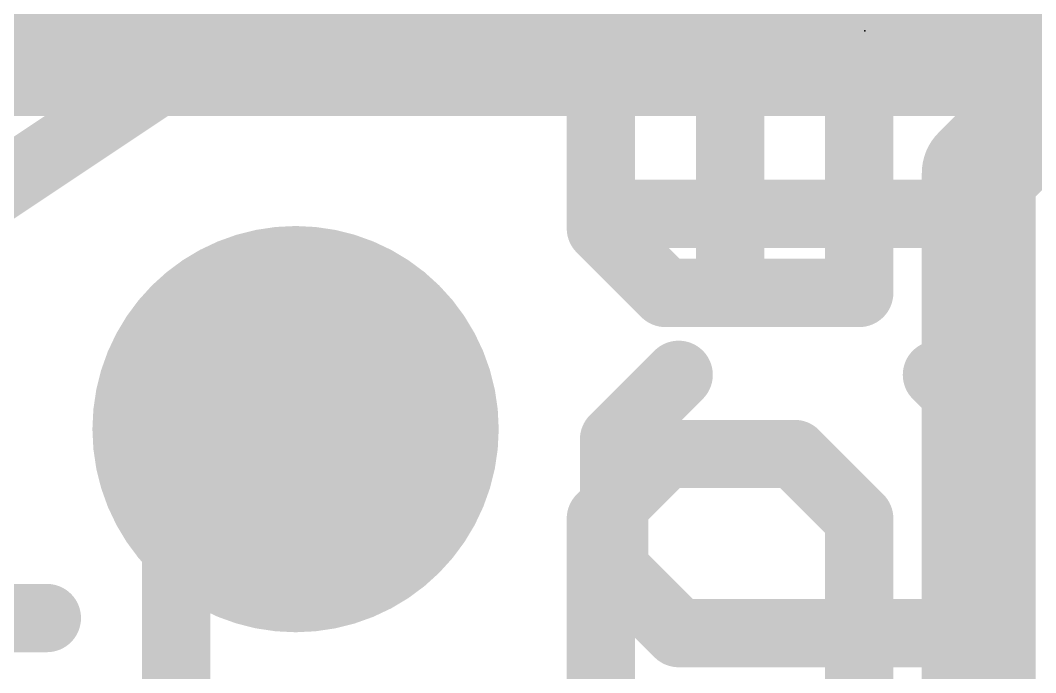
# Model space of a CAD drawing. Extents: x -0.1 to 17.9, y -0.1 to 25.5.
# Drawn here: x 11.832 to 14.097, y 13.617 to 15.073 of the extents above; entities that cross this region are included whole.
import ezdxf

# ---------------------------------------------------------------- set-up
doc = ezdxf.new("R2010")
doc.units = 0
for name, color, linetype in [('1', 12, 'CONTINUOUS'), ('16', 5, 'CONTINUOUS'), ('18', 110, 'CONTINUOUS'), ('21', 40, 'CONTINUOUS'), ('22', 6, 'CONTINUOUS'), ('23', 40, 'CONTINUOUS')]:
    doc.layers.add(name, color=color, linetype=linetype)

# ---------------------------------------------------------------- blocks, each defined once
blk = doc.blocks.new('RECT')
blk.add_solid([(-0.5, -0.5), (0.5, -0.5), (-0.5, 0.5), (0.5, 0.5)])
blk = doc.blocks.new('ROUNDV')
at = {"const_width": 0.5}
blk.add_lwpolyline([(0, -0.25, 1), (0, 0.25, 1), (0, -0.25)], format="xyb", dxfattribs=at)

msp = doc.modelspace()

# ---------------------------------------------------------------- linework, layer by layer
at = {"layer": '1', "const_width": 0.254}
for points in [[(11.303, 14.986), (14.224, 14.986)], [(14.224, 14.986), (15.24, 13.97)]]:
    msp.add_lwpolyline(points, dxfattribs=at)
at = {"layer": '16', "const_width": 0.254}
for points in [[(13.97, 14.732), (14.4272, 15.1892)], [(13.97, 11.303), (13.97, 14.732)]]:
    msp.add_lwpolyline(points, dxfattribs=at)
at = {"layer": '16', "const_width": 0.127}
for points in [[(14.0335, 14.732, 1), (13.9065, 14.732)], [(13.9251, 14.7769, 1), (14.0149, 14.6871)]]:
    msp.add_lwpolyline(points, format="xyb", dxfattribs=at)
at = {"layer": '21', "const_width": 0.1524}
for points in [[(14.0208, 14.641), (14.0208, 15.2172)], [(13.1565, 14.641), (14.0208, 14.641)], [(13.3005, 14.2817), (13.1565, 14.1376)], [(14.0208, 14.1376), (13.8767, 14.2817)], [(13.1565, 14.1376), (13.1565, 13.8495)], [(14.0208, 13.8495), (14.0208, 14.1376)], [(13.1565, 13.8495), (13.3005, 13.7054)], [(13.8767, 13.7054), (14.0208, 13.8495)], [(13.3005, 13.7054), (13.8767, 13.7054)]]:
    msp.add_lwpolyline(points, dxfattribs=at)
at = {"layer": '21', "const_width": 0.0762}
for points in [[(13.1565, 14.6791, 1), (13.1565, 14.6029)], [(14.0208, 14.6029, 1), (14.0208, 14.6791)], [(13.9827, 14.641, 1), (14.0589, 14.641)], [(13.3275, 14.2547, 1), (13.2736, 14.3086)], [(13.9037, 14.3086, 1), (13.8498, 14.2547)], [(13.1295, 14.1646, 1), (13.1834, 14.1107)], [(13.1946, 14.1376, 1), (13.1184, 14.1376)], [(14.0589, 14.1376, 1), (13.9827, 14.1376)], [(13.9939, 14.1107, 1), (14.0477, 14.1646)], [(13.1834, 13.8764, 1), (13.1295, 13.8226)], [(14.0477, 13.8226, 1), (13.9939, 13.8764)], [(13.1184, 13.8495, 1), (13.1946, 13.8495)], [(13.9827, 13.8495, 1), (14.0589, 13.8495)], [(13.3005, 13.7435, 1), (13.3005, 13.6673)], [(13.8767, 13.6673, 1), (13.8767, 13.7435)], [(13.2736, 13.6785, 1), (13.3275, 13.7324)], [(13.8498, 13.7324, 1), (13.9037, 13.6785)]]:
    msp.add_lwpolyline(points, format="xyb", dxfattribs=at)
at = {"layer": '22', "const_width": 0.1524}
for points in [[(13.5592, 15.0406), (13.4152, 14.8965)], [(13.7033, 14.8965), (13.5592, 15.0406)], [(12.1793, 14.9626), (11.315, 14.3864)], [(13.1271, 14.8965), (13.1271, 14.6084)], [(13.4152, 14.8965), (13.4152, 14.4643)], [(13.7033, 14.4643), (13.7033, 14.8965)], [(13.1271, 14.6084), (13.2711, 14.4643)], [(13.2711, 14.4643), (13.7033, 14.4643)], [(13.2711, 14.105), (13.1271, 13.961)], [(13.5592, 14.105), (13.2711, 14.105)], [(13.7033, 13.961), (13.5592, 14.105)], [(12.1793, 14.0271), (12.1793, 13.4509)], [(13.1271, 13.961), (13.1271, 13.5288)], [(13.7033, 13.5288), (13.7033, 13.961)], [(11.315, 13.739), (11.8912, 13.739)]]:
    msp.add_lwpolyline(points, dxfattribs=at)
at = {"layer": '22', "const_width": 0.0762}
for points in [[(13.5862, 15.0675, 1), (13.5323, 15.0136)], [(13.5862, 15.0136, 1), (13.5323, 15.0675)], [(12.2004, 14.9309, 1), (12.1582, 14.9943)], [(13.1652, 14.8965, 1), (13.089, 14.8965)], [(13.4533, 14.8965, 1), (13.3771, 14.8965)], [(13.7414, 14.8965, 1), (13.6652, 14.8965)], [(13.3882, 14.9234, 1), (13.4421, 14.8696)], [(13.6764, 14.8696, 1), (13.7302, 14.9234)], [(13.154, 14.6353, 1), (13.1001, 14.5815)], [(13.089, 14.6084, 1), (13.1652, 14.6084)], [(13.2711, 14.5024, 1), (13.2711, 14.4262)], [(13.2442, 14.4374, 1), (13.2981, 14.4913)], [(13.7033, 14.4262, 1), (13.7033, 14.5024)], [(13.3771, 14.4643, 1), (13.4533, 14.4643)], [(13.6652, 14.4643, 1), (13.7414, 14.4643)], [(13.2711, 14.1431, 1), (13.2711, 14.0669)], [(13.2981, 14.0781, 1), (13.2442, 14.132)], [(13.5862, 14.132, 1), (13.5323, 14.0781)], [(13.5592, 14.0669, 1), (13.5592, 14.1431)], [(12.2174, 14.0271, 1), (12.1412, 14.0271)], [(13.1001, 13.9879, 1), (13.154, 13.934)], [(13.1652, 13.961, 1), (13.089, 13.961)], [(13.7414, 13.961, 1), (13.6652, 13.961)], [(13.6764, 13.934, 1), (13.7302, 13.9879)], [(11.8912, 13.7009, 1), (11.8912, 13.7771)]]:
    msp.add_lwpolyline(points, format="xyb", dxfattribs=at)
at = {"layer": '23'}
msp.add_point((13.716, 15.0495), dxfattribs=at)

# ---------------------------------------------------------------- block references
at = {"layer": '18', "xscale": 0.9064, "yscale": 0.9064}
msp.add_blockref('ROUNDV', (12.446, 14.1605), dxfattribs=at)
msp.add_blockref('ROUNDV', (12.446, 14.1605), dxfattribs=at)
at = {"layer": '21', "rotation": 90}
for p, xscale, yscale in [((12.0701, 15.5087), 0.8763, 0.0038), ((12.0739, 15.5087), 0.8763, 0.0038), ((12.0472, 15.4896), 0.8687, 0.0038), ((12.051, 15.4934), 0.8687, 0.0038), ((12.0548, 15.4953), 0.8725, 0.0038), ((12.0587, 15.4991), 0.8725, 0.0039), ((12.0625, 15.501), 0.8763, 0.0038), ((12.0663, 15.5048), 0.8763, 0.0038), ((12.0282, 15.4781), 0.8534, 0.0038), ((12.032, 15.4801), 0.8573, 0.0038), ((12.0358, 15.482), 0.8611, 0.0038), ((12.0396, 15.4858), 0.8611, 0.0038), ((12.0434, 15.4877), 0.8649, 0.0038), ((12.0091, 15.4648), 0.8268, 0.0038), ((12.0129, 15.4686), 0.8344, 0.0038), ((12.0167, 15.4686), 0.842, 0.0038), ((12.0206, 15.4724), 0.842, 0.0039), ((12.0244, 15.4743), 0.8458, 0.0038), ((11.9939, 15.4534), 0.8039, 0.0038), ((11.9977, 15.4572), 0.8115, 0.0038), ((12.0015, 15.4591), 0.8153, 0.0038), ((12.0053, 15.4629), 0.823, 0.0038), ((11.9825, 15.4477), 0.7773, 0.0039), ((11.9863, 15.4496), 0.7887, 0.0038), ((11.9901, 15.4515), 0.7925, 0.0038), ((11.971, 15.4381), 0.7506, 0.0038), ((11.9748, 15.44), 0.762, 0.0038), ((11.9786, 15.4438), 0.7696, 0.0038), ((11.9634, 15.4305), 0.7278, 0.0038), ((11.9672, 15.4343), 0.7354, 0.0038), ((11.9596, 15.4267), 0.7124, 0.0038)]:
    msp.add_blockref('RECT', p, dxfattribs=dict(at, xscale=xscale, yscale=yscale))

doc.saveas('drawing.dxf')
